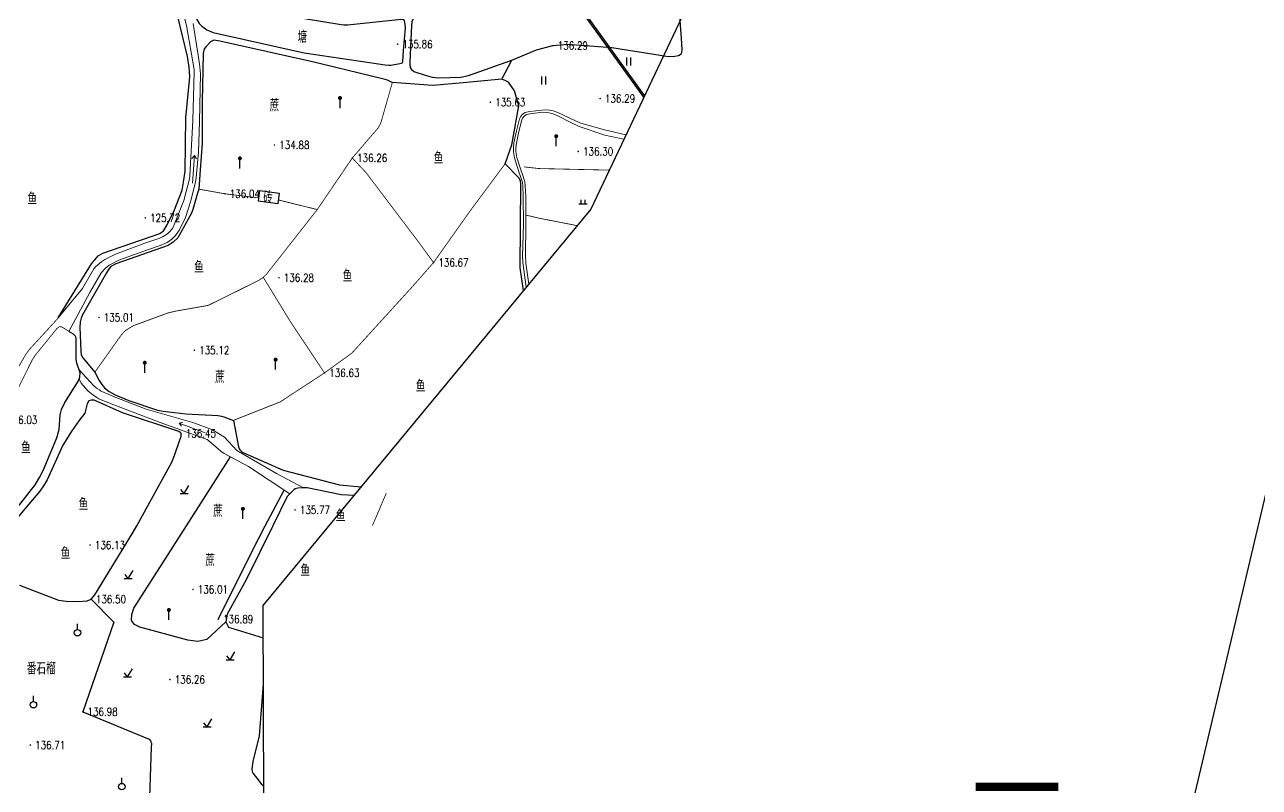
# Model space of a CAD drawing. Extents: x 529262 to 576451, y 2694391 to 2717535.
# Drawn here: x 567385.9 to 567540.2, y 2709469.9 to 2709565.2 of the extents above; entities that cross this region are included whole.
import ezdxf
from ezdxf.enums import TextEntityAlignment as Align
from ezdxf.xclip import XClip

# ---------------------------------------------------------------- set-up
doc = ezdxf.new("R2010")
doc.units = 0
doc.header["$XCLIPFRAME"] = 0
for name, color, linetype in [('DMTZ', 8, 'Continuous'), ('GCD', 8, 'Continuous'), ('GXYZ', 8, 'Continuous'), ('JMD', 8, 'Continuous'), ('PP-COM', 7, 'Continuous'), ('RD-中线', 40, 'Continuous'), ('RD-红线', 7, 'Continuous'), ('ZBTZ', 8, 'Continuous'), ('路名', 7, 'Continuous')]:
    doc.layers.add(name, color=color, linetype=linetype)
doc.layers.add('SXSS', color=5, linetype='Continuous', lineweight=0)
doc.styles.add('HZ', font='rs.shx', dxfattribs={"width": 0.8, "bigfont": 'hztxt.shx'})
doc.styles.add('STYLE8', font='simhei.ttf')
doc.linetypes.add('10421', pattern='A,2,[150,AAA.SHX,S=0.5,R=0,X=0,Y=0.5],1e-11', length=2)
doc.linetypes.add('10422', pattern='A,0.75,[150,AAA.SHX,S=0.5,R=0,X=0,Y=0.5],1.5,[177,AAA.SHX,S=1,R=0,X=0,Y=0.4],0.75', length=3)
doc.linetypes.add('1161', pattern='A,0,[149,AAA.SHX,S=0.15,R=0,X=0,Y=0],-1.6', length=1.6)
doc.linetypes.add('8462', pattern='A,2,[157,AAA.SHX,S=1,R=0,X=0,Y=0.5],1e-09', length=2)

# ---------------------------------------------------------------- blocks, each defined once
blk = doc.blocks.new('A$C19FD0107')
at = {"layer": 'RD-中线', "color": 8, "linetype": 'Continuous', "flags": 128}
for points in [[(-4490.73, 14139.44, 0), (-4490.29, 14139.42)], [(-3818.25, 14086.17, 0), (-3817.74, 14086.17)]]:
    blk.add_lwpolyline(points, format="xyb", dxfattribs=at)
at = {"layer": 'RD-红线', "color": 8, "linetype": 'Continuous', "flags": 128}
blk.add_lwpolyline([(-3436.14, 15204.25), (-3476.15, 15034.82), (-3476.83, 15031.92)], dxfattribs=at)
blk = doc.blocks.new('GC200')
at = {"linetype": 'Continuous', "const_width": 0.2, "flags": 128}
blk.add_lwpolyline([(-0.1, 0, 1), (0.1, 0, 1)], format="xyb", close=True, dxfattribs=at)
blk = doc.blocks.new('gc165')
at = {"color": 8}
blk.add_line((0, 0), (0, 2), dxfattribs=at)
at = {"color": 8, "const_width": 0.5}
blk.add_lwpolyline([(-0.25, 2.5, 1), (0.25, 2.5, 1)], format="xyb", close=True, dxfattribs=at)
blk = doc.blocks.new('gc123')
at = {"color": 8}
for p, q in [((-1, 0), (1, 0)), ((0, 0), (-0.8, 1)), ((0, 0), (1.2, 2))]:
    blk.add_line(p, q, dxfattribs=at)
blk = doc.blocks.new('gc125')
at = {"color": 8}
blk.add_line((0, 0.8), (0, 2.2), dxfattribs=at)
blk.add_circle((0, 0), 0.8, dxfattribs=at)
blk = doc.blocks.new('gc086')
at = {"color": 8}
for p, q in [((0, 0), (7, 0)), ((7, 0), (6.18, 0.57)), ((7, 0), (6.18, -0.57))]:
    blk.add_line(p, q, dxfattribs=at)
blk = doc.blocks.new('gc121')
at = {"color": 8}
for p, q in [((-0.5, -1), (-0.5, 1)), ((0.5, -1), (0.5, 1))]:
    blk.add_line(p, q, dxfattribs=at)
blk = doc.blocks.new('gc119')
at = {"color": 8}
for p, q in [((-1, 0), (1, 0)), ((-0.5, 1), (-0.5, 0)), ((0.5, 1), (0.5, 0))]:
    blk.add_line(p, q, dxfattribs=at)

msp = doc.modelspace()

# ---------------------------------------------------------------- linework, layer by layer
at = {"color": 8, "linetype": 'Continuous', "flags": 128}
msp.add_lwpolyline([(567209.956, 2709328.306), (567242.359, 2709376.873), (567237.386, 2709487.838), (567226.241, 2709566.338), (567250.471, 2709637.466), (567310.691, 2709648.291), (567365.176, 2709659.753), (567568.23, 2709904.38), (567652.452, 2709866.094), (567570.025, 2709683.533), (567490.632, 2709613.794), (567456.674, 2709542.126), (567415.71, 2709492.593), (567416.103, 2709370.575), (567398.267, 2709255.857), (567341.513, 2709220.051), (567319.6, 2709121.447), (567354.869, 2709007.157), (567377.977, 2708907.793), (567342.698, 2708646.362), (567189.906, 2708654.057), (567219.676, 2708986.987), (567146.446, 2709250.882)], dxfattribs=at)
at = {"layer": 'DMTZ', "linetype": '10422', "flags": 128}
for points, elevation in [([(567459.296, 2709562.341), (567466.392, 2709561.24), (567467.195, 2709561.256), (567467.638, 2709561.347), (567467.98, 2709561.534), (567468.066, 2709561.699), (567468.089, 2709562.035), (567468.001, 2709563.5), (567467.729, 2709567.332), (567467.564, 2709570.237), (567468.009, 2709575.753), (567467.887, 2709576.315), (567467.802, 2709576.471), (567467.694, 2709576.615), (567467.322, 2709576.687), (567466.799, 2709576.694), (567464.488, 2709576.743), (567452.621, 2709576.12), (567451.088, 2709575.865), (567449.731, 2709575.322), (567437.555, 2709567.34), (567435.116, 2709566.369), (567434.694, 2709566.132), (567434.489, 2709565.945), (567434.325, 2709565.543), (567434.271, 2709565.107), (567434.066, 2709560.57), (567434.067, 2709560.204), (567434.117, 2709559.849), (567434.296, 2709559.591), (567434.568, 2709559.364), (567435.997, 2709558.87), (567436.844, 2709558.647), (567437.675, 2709558.563), (567440.463, 2709558.617), (567441.39, 2709558.825), (567446.828, 2709560.75), (567449.889, 2709562.062), (567451.957, 2709562.575), (567453.823, 2709562.75), (567459.296, 2709562.341)], 136.213), ([(567433.323, 2709565.799), (567433.025, 2709565.834), (567426.277, 2709565.153), (567425.834, 2709565.135), (567425.487, 2709565.157), (567416.067, 2709566.722), (567407.376, 2709567.626), (567407.228, 2709567.642), (567407.125, 2709567.609), (567407.074, 2709567.565), (567407.064, 2709567.44), (567407.305, 2709566.352), (567407.468, 2709565.84), (567407.758, 2709565.343), (567408.071, 2709564.991), (567408.687, 2709564.57), (567409.487, 2709564.237), (567420.886, 2709561.679), (567430.969, 2709560.164), (567431.404, 2709560.145), (567431.714, 2709560.145), (567432.827, 2709560.338), (567433.135, 2709560.444), (567433.19, 2709560.593), (567433.275, 2709561.981), (567433.529, 2709564.791), (567433.465, 2709565.5), (567433.408, 2709565.689), (567433.323, 2709565.799)], 136.213), ([(567390.134, 2709528.54), (567394.278, 2709535.319), (567395.135, 2709536.308), (567395.694, 2709536.656), (567402.829, 2709539.075), (567403.302, 2709539.427), (567403.744, 2709540.179), (567404.674, 2709542.033), (567405.609, 2709544.532), (567405.839, 2709545.751), (567405.979, 2709546.898), (567406.079, 2709553.556), (567406.584, 2709558.691), (567406.488, 2709559.878), (567406.287, 2709561.22), (567405.051, 2709566.39)], 135.254), ([(567446.799, 2709550.158), (567447.673, 2709555.032), (567447.17, 2709556.929), (567446.385, 2709557.997), (567446.083, 2709558.198), (567445.584, 2709558.367), (567440.754, 2709557.913), (567436.934, 2709557.588), (567431.881, 2709557.95)], 136.052), ([(567445.983, 2709547.813), (567446.799, 2709550.158)], 136.052), ([(567448.286, 2709531.983), (567447.861, 2709534.786), (567447.947, 2709545.244), (567447.888, 2709545.659), (567447.674, 2709546.035), (567445.983, 2709547.813)], 136.625), ([(567407.723, 2709544.629), (567407.542, 2709544.121), (567406.963, 2709542.093), (567406.791, 2709541.655), (567405.072, 2709538.568), (567404.509, 2709537.991), (567403.864, 2709537.591), (567397.311, 2709535.293), (567396.717, 2709534.968), (567396.417, 2709534.609), (567396.158, 2709534.163), (567393.161, 2709528.914), (567392.987, 2709528.505), (567392.866, 2709528.011), (567392.845, 2709527.397), (567392.936, 2709524.386), (567393.012, 2709523.908), (567393.208, 2709523.554), (567394.713, 2709521.762)], 135.886), ([(567387.787, 2709508.582), (567388.253, 2709509.47), (567389.958, 2709513.572), (567390.159, 2709514.299), (567390.229, 2709514.576), (567390.377, 2709516.447), (567390.526, 2709517.093), (567390.951, 2709517.973), (567392.65, 2709520.681), (567392.847, 2709521.177), (567392.894, 2709521.67), (567392.47, 2709522.899), (567392.378, 2709523.332), (567392.362, 2709526.058), (567392.241, 2709526.297), (567392.047, 2709526.491), (567391.476, 2709526.864)], 136.267), ([(567398.151, 2709516.663), (567394.626, 2709518.279), (567394.241, 2709518.266), (567393.941, 2709518.159), (567393.743, 2709517.819), (567393.467, 2709516.622), (567392.686, 2709515.67), (567391.816, 2709514.441), (567390.719, 2709512.619), (567388.751, 2709508.312), (567388.301, 2709507.556), (567387.835, 2709506.876), (567384.179, 2709502.568)], 136.147), ([(567399.947, 2709502.568), (567404.322, 2709510.514), (567404.659, 2709511.351), (567404.819, 2709511.848), (567405.494, 2709513.762), (567405.51, 2709513.925), (567405.482, 2709514.102), (567405.378, 2709514.236), (567405.202, 2709514.331), (567398.151, 2709516.663)], 136.147), ([(567412.021, 2709515.734), (567412.672, 2709512.432), (567412.818, 2709512.052), (567413.1, 2709511.779), (567418.25, 2709509.501), (567425.301, 2709507.677), (567427.993, 2709507.445)], 136.625), ([(567383.171, 2709502.568), (567385.455, 2709505.396), (567387.235, 2709507.677), (567387.787, 2709508.582)], 136.267), ([(567416.012, 2709502.568), (567418.349, 2709507.023)], 136.888), ([(567427.096, 2709506.361), (567425.5, 2709506.421), (567421.248, 2709507.317), (567421.022, 2709507.323), (567420.611, 2709507.306), (567420.069, 2709507.25), (567419.748, 2709507.168), (567419.578, 2709507.058), (567418.858, 2709506.34), (567418.75, 2709506.207), (567416.958, 2709502.568)], 136.888), ([(567385.303, 2709495.118), (567390.16, 2709493.281), (567391.124, 2709493.131), (567392.606, 2709493.103), (567393.73, 2709493.187), (567394.238, 2709493.383), (567394.712, 2709493.934), (567399.515, 2709501.783), (567399.947, 2709502.568)], 136.147), ([(567410.135, 2709490.895), (567415.186, 2709500.992), (567416.012, 2709502.568)], 136.888), ([(567416.958, 2709502.568), (567413.624, 2709495.797), (567411.235, 2709491.502), (567411.085, 2709490.545), (567411.412, 2709489.89), (567415.723, 2709488.546)], 136.888), ([(567394.238, 2709493.383), (567397.075, 2709490.533), (567393.193, 2709479.312)], 136.978), ([(567415.741, 2709482.745), (567415.236, 2709476.304), (567414.464, 2709473.11), (567414.338, 2709472.186), (567414.37, 2709471.862), (567414.48, 2709471.617), (567414.941, 2709470.997), (567415.48, 2709470.316), (567415.782, 2709470.063)], 137.322)]:
    msp.add_lwpolyline(points, dxfattribs=dict(at, elevation=elevation))
at = {"layer": 'DMTZ', "linetype": '10421', "flags": 128}
for points, elevation in [([(567431.881, 2709557.95), (567431.269, 2709558.26), (567430.983, 2709558.344), (567429.113, 2709558.822), (567421.91, 2709560.534), (567410.322, 2709563.155), (567409.587, 2709563.242), (567409.165, 2709563.033), (567408.638, 2709562.485), (567408.378, 2709562.19), (567408.24, 2709561.601), (567408.112, 2709555.573), (567408.101, 2709550.373), (567407.867, 2709547.065), (567407.723, 2709544.629)], 136.69), ([(567394.713, 2709521.762), (567395.245, 2709520.716), (567395.564, 2709520.218), (567395.909, 2709519.797), (567396.483, 2709519.364), (567397.261, 2709518.93), (567398.963, 2709518.201), (567402.542, 2709517.002), (567403.243, 2709516.879), (567406.069, 2709516.572), (567410.126, 2709516.334), (567410.532, 2709516.262), (567410.83, 2709516.19), (567412.021, 2709515.734)], 135.947)]:
    msp.add_lwpolyline(points, dxfattribs=dict(at, elevation=elevation))
at = {"layer": 'GXYZ', "linetype": 'Continuous'}
for p, q in [((567463.312, 2709556.137), (567449.318, 2709575.544)), ((567463.417, 2709556.358, -149.001), (567449.464, 2709575.708, -149.001))]:
    msp.add_line(p, q, dxfattribs=at)
at = {"layer": 'JMD', "linetype": 'Continuous', "flags": 128}
msp.add_lwpolyline([(567417.594, 2709542.802), (567415.162, 2709543.122), (567415.322, 2709544.459), (567417.754, 2709544.139)], close=True, dxfattribs=at)
at = {"layer": 'SXSS', "color": 8, "linetype": 'Continuous', "flags": 128}
for points, elevation in [([(567390.134, 2709528.54), (567393.169, 2709532.222), (567394.583, 2709534.697), (567394.813, 2709534.973), (567395.562, 2709535.594), (567395.97, 2709535.843), (567397.275, 2709536.491), (567400.954, 2709537.883), (567402.722, 2709538.454), (567403.147, 2709538.671), (567403.779, 2709539.056), (567404.034, 2709539.292), (567404.425, 2709539.736), (567404.509, 2709539.882), (567405.828, 2709543.229), (567406.549, 2709545.939), (567406.591, 2709546.287), (567406.933, 2709553.207), (567407.132, 2709559.254), (567407.11, 2709559.599), (567406.174, 2709565.109), (567404.104, 2709573.119)], 136.267), ([(567391.476, 2709526.864), (567394.082, 2709531.716), (567395.444, 2709534.099), (567395.554, 2709534.231), (567396.004, 2709534.715), (567396.484, 2709535.136), (567397.719, 2709535.775), (567401.298, 2709537.056), (567402.882, 2709537.608), (567403.739, 2709537.956), (567404.315, 2709538.399), (567404.803, 2709538.861), (567405.273, 2709539.548), (567406.03, 2709541.115), (567406.674, 2709543.042), (567407.338, 2709545.685), (567407.641, 2709549.2), (567407.766, 2709553.087), (567407.893, 2709559.034), (567407.789, 2709560.291), (567407.008, 2709565.36)], 136.267), ([(567448.486, 2709554.21), (567448.162, 2709553.995), (567447.898, 2709553.684), (567447.776, 2709553.408), (567447.403, 2709551.907), (567447.085, 2709550.439), (567447.015, 2709549.796), (567447.03, 2709549.299), (567447.15, 2709548.538), (567447.652, 2709546.935), (567447.918, 2709546.229), (567448.14, 2709545.477), (567448.197, 2709545.045), (567448.245, 2709543.71), (567448.275, 2709540.2), (567448.161, 2709536.277), (567448.197, 2709535.452), (567448.625, 2709532.394)], 135.96), ([(567448.653, 2709553.959), (567448.365, 2709553.767), (567448.157, 2709553.522), (567448.063, 2709553.31), (567447.697, 2709551.838), (567447.383, 2709550.39), (567447.318, 2709549.784), (567447.332, 2709549.327), (567447.445, 2709548.607), (567447.938, 2709547.033), (567448.204, 2709546.325), (567448.437, 2709545.54), (567448.498, 2709545.07), (567448.547, 2709543.716), (567448.577, 2709540.197), (567448.544, 2709536.397), (567448.548, 2709535.387), (567448.937, 2709532.771)], 135.96), ([(567461.072, 2709551.408), (567458.407, 2709552.067), (567455.427, 2709552.901), (567454.761, 2709553.195), (567452.56, 2709554.217), (567451.964, 2709554.426), (567451.318, 2709554.539), (567450.62, 2709554.53), (567449.022, 2709554.354), (567448.486, 2709554.21)], 135.881), ([(567460.817, 2709550.871), (567458.434, 2709551.388), (567455.234, 2709552.472), (567454.291, 2709552.926), (567452.468, 2709553.848), (567451.924, 2709554.062), (567451.305, 2709554.202), (567450.637, 2709554.244), (567449.076, 2709554.072), (567448.653, 2709553.959)], 135.881), ([(567420.79, 2709507.314), (567417.427, 2709509.084), (567412.441, 2709511.962), (567410.897, 2709513.654), (567409.413, 2709514.574), (567406.95, 2709515.464), (567401.119, 2709517.131), (567397.438, 2709518.555), (567395.593, 2709519.354), (567395.398, 2709519.436), (567395.271, 2709519.534), (567394.977, 2709519.717), (567394.63, 2709520.024), (567394.071, 2709520.598), (567392.76, 2709522.059)], 136.888), ([(567419.068, 2709506.55), (567413.891, 2709509.955), (567410.852, 2709511.595), (567410.434, 2709511.878), (567408.969, 2709513.186), (567408.742, 2709513.349), (567402.887, 2709515.474), (567396.534, 2709517.899), (567395.206, 2709518.438), (567394.936, 2709518.589), (567394.282, 2709519.038), (567393.847, 2709519.424), (567393.016, 2709520.404), (567392.741, 2709520.911)], 136.888)]:
    msp.add_lwpolyline(points, dxfattribs=dict(at, elevation=elevation))
at = {"layer": 'SXSS', "color": 8, "linetype": '8462', "const_width": 0.1, "flags": 128}
for points, elevation in [([(567431.881, 2709557.95), (567430.508, 2709553.129), (567430.345, 2709552.706), (567430.087, 2709552.263), (567426.881, 2709548.534)], 136.052), ([(567426.881, 2709548.534), (567422.5, 2709542.084), (567416.133, 2709533.976), (567415.753, 2709533.62), (567419.155, 2709528.061), (567423.407, 2709521.67), (567426.831, 2709524.148), (567434.348, 2709532.404), (567437.036, 2709535.464)], 136.258), ([(567426.881, 2709548.534), (567428.59, 2709546.711), (567435.022, 2709538.208), (567437.036, 2709535.464), (567441.636, 2709541.96), (567445.983, 2709547.813)], 136.052), ([(567415.212, 2709543.543), (567410.969, 2709544.057), (567408.268, 2709544.538), (567407.723, 2709544.629)], 135.886), ([(567422.5, 2709542.084), (567417.652, 2709543.29)], 136.371), ([(567394.713, 2709521.762), (567398.023, 2709526.428), (567398.423, 2709526.872), (567398.998, 2709527.27), (567399.572, 2709527.59), (567402.952, 2709528.836), (567403.765, 2709529.135), (567404.694, 2709529.372), (567408.881, 2709530.111), (567415.202, 2709533.24), (567415.753, 2709533.62)], 135.886), ([(567382.683, 2709518.484), (567383.032, 2709518.791), (567386.12, 2709524.043), (567386.579, 2709524.648), (567390.134, 2709528.54)], 135.254), ([(567391.476, 2709526.864), (567390.546, 2709527.432), (567390.265, 2709527.44), (567389.951, 2709527.199), (567387.207, 2709523.808), (567386.876, 2709523.284), (567384.507, 2709518.515), (567384.309, 2709518.251), (567383.474, 2709517.581)], 136.267), ([(567423.407, 2709521.67), (567417.876, 2709518.048), (567412.021, 2709515.734)], 136.625), ([(567429.391, 2709502.568), (567431.128, 2709506.64)], 136.741)]:
    msp.add_lwpolyline(points, dxfattribs=dict(at, elevation=elevation))
at = {"layer": 'ZBTZ', "linetype": '1161', "flags": 128}
for points, elevation in [([(567445.584, 2709558.367), (567446.828, 2709560.75)], 136.052), ([(567406.169, 2709502.568), (567411.659, 2709511.16)], 136.741), ([(567411.085, 2709490.545), (567408.718, 2709488.328), (567407.591, 2709488.089), (567406.313, 2709488.269), (567400.319, 2709489.886), (567399.676, 2709490.239), (567399.307, 2709490.74), (567399.311, 2709491.465), (567399.589, 2709492.271), (567406.169, 2709502.568)], 136.741), ([(567393.193, 2709479.312), (567401.492, 2709475.872), (567401.666, 2709475.695), (567401.785, 2709475.361), (567401.755, 2709474.905), (567401.412, 2709464.937), (567401.37, 2709464.366), (567401.174, 2709463.995), (567400.765, 2709463.801), (567400.16, 2709463.868), (567395.686, 2709465.42), (567394.048, 2709465.875), (567393.095, 2709465.952), (567392.136, 2709465.952), (567391.497, 2709465.775), (567390.462, 2709465.61), (567389.482, 2709464.994), (567389.165, 2709464.872), (567387.934, 2709464.554)], 136.978)]:
    msp.add_lwpolyline(points, dxfattribs=dict(at, elevation=elevation))
at = {"layer": 'ZBTZ', "linetype": 'Continuous', "const_width": 0.1, "flags": 128}
for points, elevation in [([(567458.991, 2709547.016), (567450.203, 2709547.214), (567448.324, 2709547.424)], 137.385), ([(567448.567, 2709541.401), (567450.206, 2709541.012), (567454.978, 2709540.076)], 136.625)]:
    msp.add_lwpolyline(points, dxfattribs=dict(at, elevation=elevation))

# ---------------------------------------------------------------- block references
at = {"layer": 'GCD', "linetype": 'Continuous'}
ref = msp.add_blockref('GC200', (567432.542, 2709562.753, 135.86), dxfattribs=dict(at, xscale=0.5, yscale=0.5, zscale=0.5))
ref.add_attrib('height', '135.86', dxfattribs={"linetype": 'Continuous', "height": 1, "style": 'HZ', "width": 0.8}).set_placement((567433.142, 2709562.753, 135.86), align=Align.MIDDLE_LEFT)
ref = msp.add_blockref('GC200', (567451.957, 2709562.575, 136.294), dxfattribs=dict(at, xscale=0.5, yscale=0.5, zscale=0.5))
ref.add_attrib('height', '136.29', dxfattribs={"linetype": 'Continuous', "height": 1, "style": 'HZ', "width": 0.8}).set_placement((567452.557, 2709562.575, 136.294), align=Align.MIDDLE_LEFT)
ref = msp.add_blockref('GC200', (567444.138, 2709555.502, 135.63), dxfattribs=dict(at, xscale=0.5, yscale=0.5, zscale=0.5))
ref.add_attrib('height', '135.63', dxfattribs={"linetype": 'Continuous', "height": 1, "style": 'HZ', "width": 0.8}).set_placement((567444.738, 2709555.502, 135.63), align=Align.MIDDLE_LEFT)
ref = msp.add_blockref('GC200', (567457.855, 2709555.955, 136.294), dxfattribs=dict(at, xscale=0.5, yscale=0.5, zscale=0.5))
ref.add_attrib('height', '136.29', dxfattribs={"linetype": 'Continuous', "height": 1, "style": 'HZ', "width": 0.8}).set_placement((567458.455, 2709555.955, 136.294), align=Align.MIDDLE_LEFT)
ref = msp.add_blockref('GC200', (567417.155, 2709550.159, 134.88), dxfattribs=dict(at, xscale=0.5, yscale=0.5, zscale=0.5))
ref.add_attrib('height', '134.88', dxfattribs={"linetype": 'Continuous', "height": 1, "style": 'HZ', "width": 0.8}).set_placement((567417.755, 2709550.159, 134.88), align=Align.MIDDLE_LEFT)
ref = msp.add_blockref('GC200', (567455.115, 2709549.347, 136.301), dxfattribs=dict(at, xscale=0.5, yscale=0.5, zscale=0.5))
ref.add_attrib('height', '136.30', dxfattribs={"linetype": 'Continuous', "height": 1, "style": 'HZ', "width": 0.8}).set_placement((567455.715, 2709549.347, 136.301), align=Align.MIDDLE_LEFT)
ref = msp.add_blockref('GC200', (567426.881, 2709548.534, 136.258), dxfattribs=dict(at, xscale=0.5, yscale=0.5, zscale=0.5))
ref.add_attrib('height', '136.26', dxfattribs={"linetype": 'Continuous', "height": 1, "style": 'HZ', "width": 0.8}).set_placement((567427.481, 2709548.534, 136.258), align=Align.MIDDLE_LEFT)
ref = msp.add_blockref('GC200', (567410.969, 2709544.057, 136.04), dxfattribs=dict(at, xscale=0.5, yscale=0.5, zscale=0.5))
ref.add_attrib('height', '136.04', dxfattribs={"linetype": 'Continuous', "height": 1, "style": 'HZ', "width": 0.8}).set_placement((567411.569, 2709544.057, 136.04), align=Align.MIDDLE_LEFT)
ref = msp.add_blockref('GC200', (567401.01, 2709541.048, 125.72), dxfattribs=dict(at, xscale=0.5, yscale=0.5, zscale=0.5))
ref.add_attrib('height', '125.72', dxfattribs={"linetype": 'Continuous', "height": 1, "style": 'HZ', "width": 0.8}).set_placement((567401.61, 2709541.048, 125.72), align=Align.MIDDLE_LEFT)
ref = msp.add_blockref('GC200', (567437.036, 2709535.464, 136.669), dxfattribs=dict(at, xscale=0.5, yscale=0.5, zscale=0.5))
ref.add_attrib('height', '136.67', dxfattribs={"linetype": 'Continuous', "height": 1, "style": 'HZ', "width": 0.8}).set_placement((567437.636, 2709535.464, 136.669), align=Align.MIDDLE_LEFT)
ref = msp.add_blockref('GC200', (567417.721, 2709533.574, 136.275), dxfattribs=dict(at, xscale=0.5, yscale=0.5, zscale=0.5))
ref.add_attrib('height', '136.28', dxfattribs={"linetype": 'Continuous', "height": 1, "style": 'HZ', "width": 0.8}).set_placement((567418.321, 2709533.574, 136.275), align=Align.MIDDLE_LEFT)
ref = msp.add_blockref('GC200', (567395.223, 2709528.603, 135.01), dxfattribs=dict(at, xscale=0.5, yscale=0.5, zscale=0.5))
ref.add_attrib('height', '135.01', dxfattribs={"linetype": 'Continuous', "height": 1, "style": 'HZ', "width": 0.8}).set_placement((567395.823, 2709528.603, 135.01), align=Align.MIDDLE_LEFT)
ref = msp.add_blockref('GC200', (567407.143, 2709524.497, 135.12), dxfattribs=dict(at, xscale=0.5, yscale=0.5, zscale=0.5))
ref.add_attrib('height', '135.12', dxfattribs={"linetype": 'Continuous', "height": 1, "style": 'HZ', "width": 0.8}).set_placement((567407.743, 2709524.497, 135.12), align=Align.MIDDLE_LEFT)
ref = msp.add_blockref('GC200', (567423.407, 2709521.67, 136.625), dxfattribs=dict(at, xscale=0.5, yscale=0.5, zscale=0.5))
ref.add_attrib('height', '136.63', dxfattribs={"linetype": 'Continuous', "height": 1, "style": 'HZ', "width": 0.8}).set_placement((567424.007, 2709521.67, 136.625), align=Align.MIDDLE_LEFT)
ref = msp.add_blockref('GC200', (567383.147, 2709515.789, 136.03), dxfattribs=dict(at, xscale=0.5, yscale=0.5, zscale=0.5))
ref.add_attrib('height', '136.03', dxfattribs={"linetype": 'Continuous', "height": 1, "style": 'HZ', "width": 0.8}).set_placement((567383.747, 2709515.789, 136.03), align=Align.MIDDLE_LEFT)
ref = msp.add_blockref('GC200', (567405.482, 2709514.102, 136.454), dxfattribs=dict(at, xscale=0.5, yscale=0.5, zscale=0.5))
ref.add_attrib('height', '136.45', dxfattribs={"linetype": 'Continuous', "height": 1, "style": 'HZ', "width": 0.8}).set_placement((567406.082, 2709514.102, 136.454), align=Align.MIDDLE_LEFT)
ref = msp.add_blockref('GC200', (567419.727, 2709504.539, 135.77), dxfattribs=dict(at, xscale=0.5, yscale=0.5, zscale=0.5))
ref.add_attrib('height', '135.77', dxfattribs={"linetype": 'Continuous', "height": 1, "style": 'HZ', "width": 0.8}).set_placement((567420.327, 2709504.539, 135.77), align=Align.MIDDLE_LEFT)
ref = msp.add_blockref('GC200', (567394.116, 2709500.156, 136.13), dxfattribs=dict(at, xscale=0.5, yscale=0.5, zscale=0.5))
ref.add_attrib('height', '136.13', dxfattribs={"linetype": 'Continuous', "height": 1, "style": 'HZ', "width": 0.8}).set_placement((567394.716, 2709500.156, 136.13), align=Align.MIDDLE_LEFT)
ref = msp.add_blockref('GC200', (567406.976, 2709494.603, 136.01), dxfattribs=dict(at, xscale=0.5, yscale=0.5, zscale=0.5))
ref.add_attrib('height', '136.01', dxfattribs={"linetype": 'Continuous', "height": 1, "style": 'HZ', "width": 0.8}).set_placement((567407.576, 2709494.603, 136.01), align=Align.MIDDLE_LEFT)
ref = msp.add_blockref('GC200', (567394.238, 2709493.383, 136.496), dxfattribs=dict(at, xscale=0.5, yscale=0.5, zscale=0.5))
ref.add_attrib('height', '136.50', dxfattribs={"linetype": 'Continuous', "height": 1, "style": 'HZ', "width": 0.8}).set_placement((567394.838, 2709493.383, 136.496), align=Align.MIDDLE_LEFT)
ref = msp.add_blockref('GC200', (567410.135, 2709490.895, 136.888), dxfattribs=dict(at, xscale=0.5, yscale=0.5, zscale=0.5))
ref.add_attrib('height', '136.89', dxfattribs={"linetype": 'Continuous', "height": 1, "style": 'HZ', "width": 0.8}).set_placement((567410.735, 2709490.895, 136.888), align=Align.MIDDLE_LEFT)
ref = msp.add_blockref('GC200', (567404.087, 2709483.34, 136.262), dxfattribs=dict(at, xscale=0.5, yscale=0.5, zscale=0.5))
ref.add_attrib('height', '136.26', dxfattribs={"linetype": 'Continuous', "height": 1, "style": 'HZ', "width": 0.8}).set_placement((567404.687, 2709483.34, 136.262), align=Align.MIDDLE_LEFT)
ref = msp.add_blockref('GC200', (567393.193, 2709479.312, 136.978), dxfattribs=dict(at, xscale=0.5, yscale=0.5, zscale=0.5))
ref.add_attrib('height', '136.98', dxfattribs={"linetype": 'Continuous', "height": 1, "style": 'HZ', "width": 0.8}).set_placement((567393.793, 2709479.312, 136.978), align=Align.MIDDLE_LEFT)
ref = msp.add_blockref('GC200', (567386.645, 2709475.145, 136.71), dxfattribs=dict(at, xscale=0.5, yscale=0.5, zscale=0.5))
ref.add_attrib('height', '136.71', dxfattribs={"linetype": 'Continuous', "height": 1, "style": 'HZ', "width": 0.8}).set_placement((567387.245, 2709475.145, 136.71), align=Align.MIDDLE_LEFT)
at = {"layer": 'PP-COM'}
ref = msp.add_blockref('A$C19FD0107', (570997.993, 2694390.603), dxfattribs=at)
XClip(ref).set_block_clipping_path([(-9366.4383134884, 14428.6043910822), (-3328.4480743363, 17452.7484863754)])
at = {"layer": 'SXSS', "color": 8, "linetype": 'Continuous'}
for p, xscale, yscale, zscale, rotation in [((567406.899, 2709545.373), 0.5000000000402548, 0.5000000000402548, 0.5000000000402548, 85.66092716817083), ((567408.512, 2709514.183), 0.4999999999204007, 0.4999999999204007, 0.4999999999204007, 159.6279426169095)]:
    msp.add_blockref('gc086', p, dxfattribs=dict(at, xscale=xscale, yscale=yscale, zscale=zscale, rotation=rotation))
at = {"layer": 'ZBTZ', "linetype": 'Continuous', "xscale": 0.5, "yscale": 0.5}
for name, p in [('gc121', (567461.428, 2709560.579)), ('gc121', (567450.805, 2709558.223)), ('gc165', (567425.349, 2709554.776)), ('gc165', (567452.367, 2709550.004)), ('gc165', (567412.828, 2709547.24)), ('gc119', (567455.711, 2709542.817)), ('gc165', (567400.945, 2709521.693)), ('gc165', (567417.3, 2709522.076)), ('gc123', (567405.853, 2709506.589)), ('gc165', (567413.211, 2709503.427)), ('gc123', (567398.89, 2709495.965)), ('gc165', (567403.958, 2709490.787)), ('gc125', (567392.536, 2709489.193)), ('gc123', (567411.606, 2709485.786)), ('gc123', (567398.798, 2709483.692)), ('gc125', (567387.037, 2709480.191)), ('gc123', (567408.733, 2709477.409)), ('gc125', (567398.08, 2709469.959))]:
    msp.add_blockref(name, p, dxfattribs=at)

# ---------------------------------------------------------------- texts
at = {"layer": 'JMD', "linetype": 'Continuous', "style": 'HZ', "width": 0.8}
msp.add_text('砖', height=1.5, dxfattribs=at).set_placement((567416.947, 2709543.623), align=Align.MIDDLE_RIGHT)
at = {"layer": 'SXSS', "color": 8, "linetype": 'Continuous', "style": 'HZ', "width": 0.8}
for s, p in [('塘', (567420.64, 2709563.753)), ('鱼', (567437.666, 2709548.618)), ('鱼', (567386.879, 2709543.533)), ('鱼', (567407.726, 2709534.981)), ('鱼', (567426.268, 2709533.871)), ('鱼', (567435.428, 2709520.12)), ('鱼', (567386.085, 2709512.406)), ('鱼', (567393.277, 2709505.341)), ('鱼', (567425.426, 2709503.897)), ('鱼', (567391.046, 2709499.21)), ('鱼', (567420.99, 2709497.074))]:
    msp.add_text(s, height=1.5, dxfattribs=at).set_placement(p, align=Align.MIDDLE)
at = {"layer": 'ZBTZ', "linetype": 'Continuous', "style": 'HZ', "width": 0.8}
for s, p in [('蔗', (567417.155, 2709555.185)), ('蔗', (567410.339, 2709521.241)), ('蔗', (567410.089, 2709504.492)), ('蔗', (567409.117, 2709498.343)), ('番石榴', (567388.011, 2709484.798))]:
    msp.add_text(s, height=1.5, dxfattribs=at).set_placement(p, align=Align.MIDDLE)
at = {"layer": '路名', "color": 8, "linetype": 'Continuous', "style": 'STYLE8'}
msp.add_text('三   ', height=10, dxfattribs=at).set_placement((567503.108, 2709460.308, -6.694))

doc.saveas('drawing.dxf')
